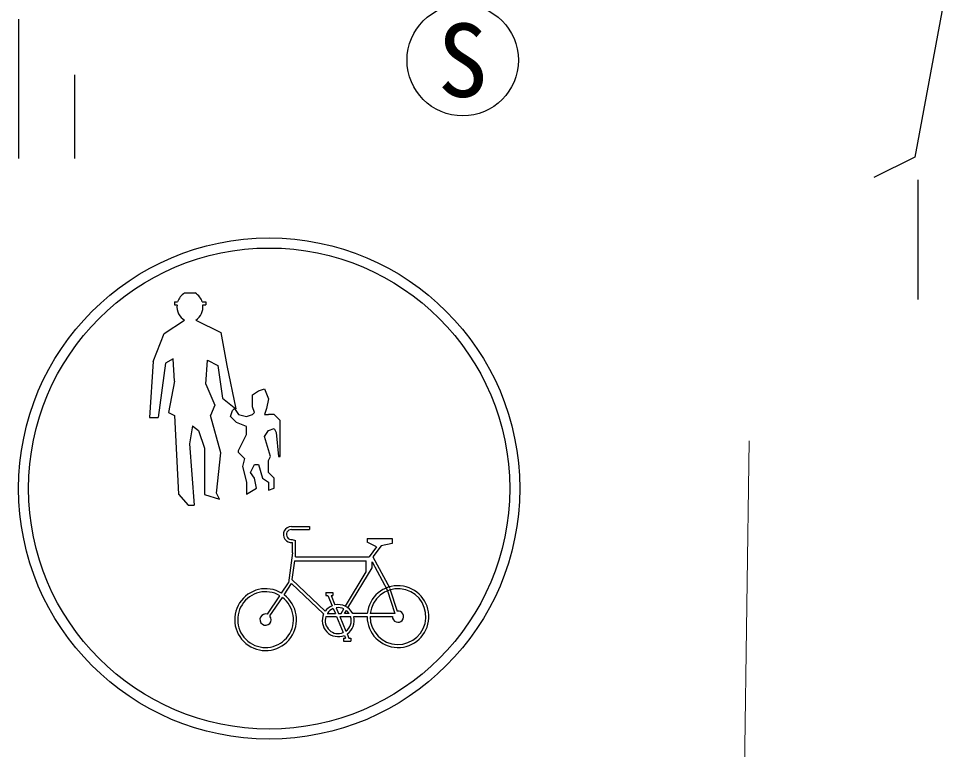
# Model space of a CAD drawing. Units: millimetres, scale not verified. Extents: x 40000 to 680000, y 20000 to 380000.
# Drawn here: x 404046 to 420727, y 259171 to 272300 of the extents above; entities that cross this region are included whole.
import ezdxf
from ezdxf.enums import TextEntityAlignment as Align

# ---------------------------------------------------------------- set-up
doc = ezdxf.new("R2010")
doc.units = ezdxf.units.MM
doc.header["$LTSCALE"] = 1000
for name, color, linetype, lineweight in [('M-BGD', 7, 'Continuous', 25), ('M-BGD-EXST', 7, 'Continuous', 25), ('M-STR-HTXT', 7, 'Continuous', 13), ('M-STR-STRC', 7, 'Continuous', 25)]:
    doc.layers.add(name, color=color, linetype=linetype, lineweight=lineweight)
doc.styles.add('ＭＳ ゴシック', font='')
doc.styles.get('ＭＳ ゴシック').set_extended_font_data('MS Gothic')

msp = doc.modelspace()

# ---------------------------------------------------------------- linework, layer by layer
at = {"layer": 'M-BGD'}
for p, q in [((420727, 272956), (420144, 269807)), ((420144, 269807), (419407, 269445)), ((420194, 269403), (420194, 267254))]:
    msp.add_line(p, q, dxfattribs=at)
at = {"layer": 'M-BGD-EXST'}
for p, q in [((404048, 269787), (404048, 272287)), ((405048, 271287), (405048, 269787))]:
    msp.add_line(p, q, dxfattribs=at)
msp.add_circle((412022, 271552), 1000, dxfattribs=at)
at = {"layer": 'M-STR-HTXT'}
msp.add_line((417167, 264714), (417029, 255351), dxfattribs=at)
at = {"layer": 'M-STR-STRC'}
for p, q in [((407028, 267372), (407220, 267372)), ((406848, 267209), (406848, 267155)), ((406848, 267209), (406902, 267209)), ((406848, 267155), (406891, 267155)), ((407346, 267209), (407411, 267209)), ((407357, 267155), (407411, 267155)), ((407411, 267209), (407411, 267155)), ((406660, 266645), (407028, 266879)), ((407228, 266884), (407680, 266659)), ((406466, 266139), (406660, 266645)), ((407680, 266659), (407787, 266069)), ((406466, 266139), (406395, 265132)), ((406687, 266109), (406551, 265132)), ((406821, 266189), (406687, 266109)), ((406848, 265787), (406821, 266189)), ((407411, 265733), (407438, 266162)), ((407438, 266162), (407626, 266069)), ((407626, 266069), (407706, 265479)), ((407787, 266069), (407948, 265291)), ((406848, 265787), (406741, 265224)), ((407411, 265733), (407572, 265358)), ((408246, 265543), (408353, 265614)), ((408353, 265614), (408460, 265650)), ((408460, 265650), (408532, 265471)), ((407706, 265479), (407948, 265291)), ((408246, 265328), (408246, 265543)), ((408532, 265471), (408496, 265293)), ((407572, 265358), (407492, 265170)), ((407852, 265150), (407888, 265257)), ((407888, 265257), (407924, 265293)), ((407924, 265293), (407995, 265185)), ((408281, 265221), (408246, 265328)), ((408496, 265293), (408460, 265185)), ((406395, 265132), (406551, 265132)), ((406741, 265224), (406848, 265170)), ((406848, 265170), (406920, 263754)), ((407680, 264500), (407492, 265170)), ((407960, 265042), (407852, 265150)), ((407995, 265185), (408138, 265150)), ((408138, 265150), (408246, 265185)), ((408246, 265185), (408281, 265221)), ((408460, 265185), (408532, 265185)), ((408639, 265185), (408532, 265185)), ((408746, 265078), (408639, 265185)), ((408746, 264434), (408746, 265078)), ((407170, 264982), (407116, 264661)), ((407170, 264982), (407277, 264902)), ((407277, 264902), (407384, 264580)), ((408138, 264971), (407960, 265042)), ((408138, 264828), (408138, 264971)), ((408460, 264792), (408532, 264899)), ((408532, 264899), (408639, 264935)), ((408639, 264935), (408675, 264863)), ((407995, 264542), (408103, 264756)), ((408103, 264756), (408138, 264828)), ((408568, 264434), (408460, 264792)), ((408675, 264863), (408711, 264434)), ((407116, 264661), (407197, 263561)), ((407384, 264580), (407384, 263749)), ((407599, 263775), (407680, 264500)), ((407995, 264506), (407995, 264542)), ((408103, 264399), (407995, 264506)), ((408103, 264399), (408067, 264255)), ((408532, 264363), (408568, 264434)), ((408711, 264434), (408746, 264434)), ((408067, 264255), (408138, 263969)), ((408210, 264148), (408281, 264291)), ((408281, 264291), (408353, 264291)), ((408353, 264291), (408425, 264041)), ((408532, 264148), (408532, 264363)), ((408281, 264041), (408210, 264148)), ((408639, 264041), (408532, 264148)), ((408138, 263969), (408138, 263755)), ((408317, 263862), (408281, 264041)), ((408425, 264041), (408532, 263969)), ((408532, 263969), (408532, 263826)), ((408639, 263862), (408639, 264041)), ((406920, 263754), (407089, 263561)), ((407384, 263749), (407653, 263668)), ((407653, 263668), (407599, 263775)), ((408138, 263755), (408317, 263862)), ((408532, 263826), (408639, 263862)), ((407089, 263561), (407197, 263561)), ((408945, 263176), (409269, 263176)), ((408945, 263122), (409269, 263122)), ((409269, 263176), (409269, 263122)), ((408960, 262944), (409018, 262922)), ((409018, 262630), (409018, 262922)), ((410305, 262958), (410755, 262958)), ((410305, 262958), (410305, 262894)), ((410476, 262808), (410305, 262894)), ((410755, 262958), (410755, 262872)), ((408964, 262701), (408964, 262890)), ((410476, 262808), (410342, 262630)), ((410558, 262827), (410408, 262628)), ((410755, 262872), (410558, 262827)), ((408964, 262701), (408893, 262165)), ((409018, 262630), (410342, 262630)), ((410408, 262628), (410711, 262065)), ((409000, 262558), (408955, 262224)), ((409000, 262558), (410288, 262558)), ((409962, 261714), (410395, 262435)), ((410288, 262361), (410288, 262558)), ((410395, 262538), (410663, 262040)), ((410395, 262435), (410395, 262538)), ((409916, 261743), (410288, 262361)), ((408768, 261978), (408893, 262165)), ((408813, 261948), (408950, 262154)), ((408950, 262154), (409525, 261605)), ((408955, 262224), (409552, 261653)), ((408515, 261599), (408738, 261933)), ((408560, 261568), (408783, 261903)), ((409563, 261989), (409563, 261935)), ((409563, 261989), (409692, 261989)), ((409563, 261935), (409600, 261935)), ((409600, 261935), (409676, 261751)), ((409658, 261935), (409692, 261935)), ((409658, 261935), (409728, 261768)), ((409692, 261989), (409692, 261935)), ((410663, 262040), (410806, 261611)), ((410714, 262057), (410848, 261657)), ((409589, 261611), (409735, 261611)), ((409697, 261702), (409735, 261611)), ((409749, 261717), (409793, 261611)), ((409793, 261611), (409837, 261611)), ((409837, 261611), (409889, 261696)), ((409900, 261611), (409934, 261668)), ((409985, 261611), (409900, 261611)), ((410308, 261611), (410047, 261611)), ((410806, 261611), (410362, 261611)), ((409564, 261557), (409757, 261557)), ((409757, 261557), (409877, 261269)), ((409816, 261557), (410010, 261557)), ((409816, 261557), (409925, 261296)), ((410066, 261557), (410305, 261557)), ((410359, 261557), (410759, 261557)), ((409946, 261245), (409976, 261171)), ((409882, 261171), (409882, 261117)), ((409882, 261171), (409918, 261171)), ((409882, 261117), (410011, 261117)), ((409898, 261219), (409918, 261171)), ((409976, 261171), (410011, 261171)), ((410011, 261171), (410011, 261117))]:
    msp.add_line(p, q, dxfattribs=at)
for radius in [4500, 4320]:
    msp.add_circle((408546, 263858), radius, dxfattribs=at)
for centre, radius, start, end in [((407178, 267125), 288, 121.2781, 163.1248), ((407070, 267125), 288, 16.8752, 58.7219), ((407178, 267125), 288, 174.0918, 238.6204), ((407070, 267125), 288, 303.3135, 5.9082), ((408945, 263032), 143, 90, 277.6281), ((408945, 263032), 89.2, 90, 279.5882), ((410860, 261557), 555, 180, 174.4123), ((408482, 261503), 555, 58.8725, 52.9655), ((408482, 261503), 501, 59.1492, 52.9655), ((410860, 261557), 501, 180, 173.8073), ((409787, 261485), 288, 112.6199, 144.4375), ((409787, 261485), 288, 25.8083, 101.8251), ((408482, 261503), 101, 70.5003, 39.5286), ((409787, 261485), 288, 155.4991, 292.6199), ((409787, 261485), 234, 112.6199, 146.6109), ((409787, 261485), 234, 64.2924, 99.296), ((409787, 261485), 234, 32.3909, 51.0552), ((410860, 261557), 101, 180, 96.9274), ((409787, 261485), 234, 162.2275, 292.6199), ((409787, 261485), 234, 305.9437, 17.7725), ((409787, 261485), 288, 303.4147, 14.3633)]:
    msp.add_arc(centre, radius, start, end, dxfattribs=at)

# ---------------------------------------------------------------- texts
at = {"layer": 'M-BGD-EXST', "style": 'ＭＳ ゴシック'}
msp.add_text('S', height=1320, dxfattribs=at).set_placement((412022, 271552), align=Align.MIDDLE_CENTER)

doc.saveas('drawing.dxf')
